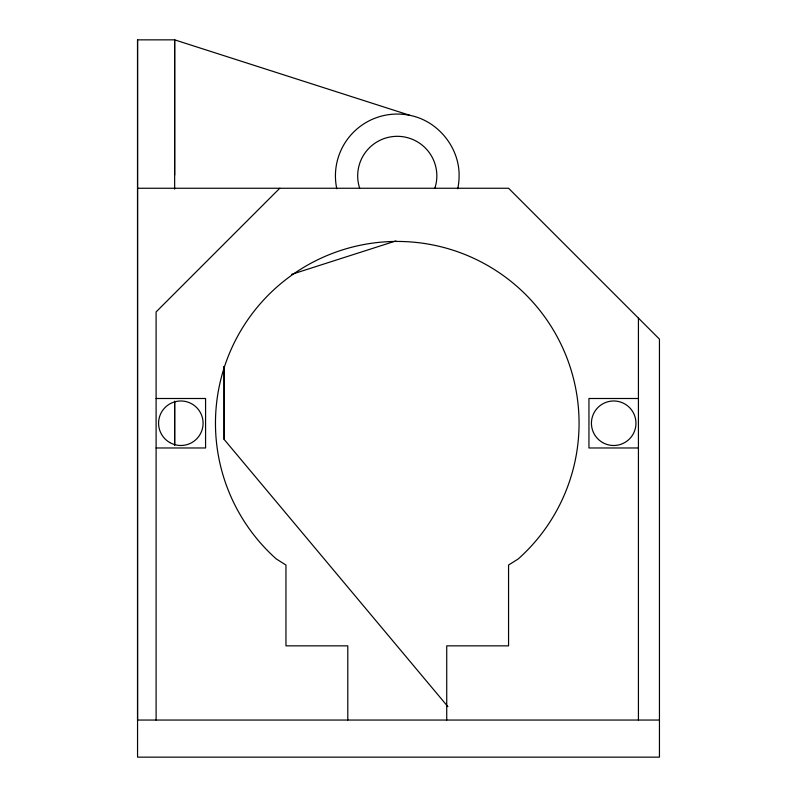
<?xml version="1.0" encoding="UTF-8"?>
<svg xmlns="http://www.w3.org/2000/svg" width="797" height="797" viewBox="0 0 797 797"><rect width="100%" height="100%" fill="white"/><g stroke="black" fill="none" stroke-linecap="round" stroke-linejoin="round"><path stroke-width="1.2" d="M137.552 39.85L137.552 720.05L659.448 720.05L659.448 757.15L137.552 757.15L137.552 39.85L174.653 39.85M174.653 444.915L174.653 401.439M174.653 175.141L174.653 39.85L410.116 115.406C437.991 120.895 459.52 147.485 459.102 175.888A61.837 61.837 0 0 1 457.747 188.75M224.126 439.406L224.126 366.461L224.126 439.406L447.914 706.68M659.448 720.05L659.448 339.133L508.566 188.261L137.552 188.261M279.777 188.261L156.102 311.926L156.102 720.05M291.652 274.347L395.9 240.933M156.102 398.5L205.576 398.5L205.576 447.974L156.102 447.974M638.427 398.5L588.953 398.5L588.953 447.974L638.427 447.974M638.427 318.113L638.427 720.05M446.728 720.05L446.728 645.849L508.566 645.849L508.566 565.023L518.15 559.016A181.796 181.796 0 0 0 528.272 297.191A181.796 181.796 0 0 0 266.258 297.191A181.796 181.796 0 0 0 276.37 559.016L285.954 565.023L285.954 645.849L347.791 645.849L347.791 720.05M174.653 39.85L174.653 189.068M174.653 401.18L174.653 445.234M359.626 188.122A39.571 39.571 0 0 1 397.265 136.317A39.571 39.571 0 0 1 434.903 188.122M336.782 188.75A61.837 61.837 0 0 1 410.116 115.406M602.562 442.514A22.256 22.256 0 0 0 635.956 423.237A22.256 22.256 0 0 0 602.562 403.959A22.256 22.256 0 0 0 602.562 442.514M169.711 442.514A22.256 22.256 0 0 0 203.096 423.237A22.256 22.256 0 0 0 169.711 403.959A22.256 22.256 0 0 0 169.711 442.514"/></g></svg>
